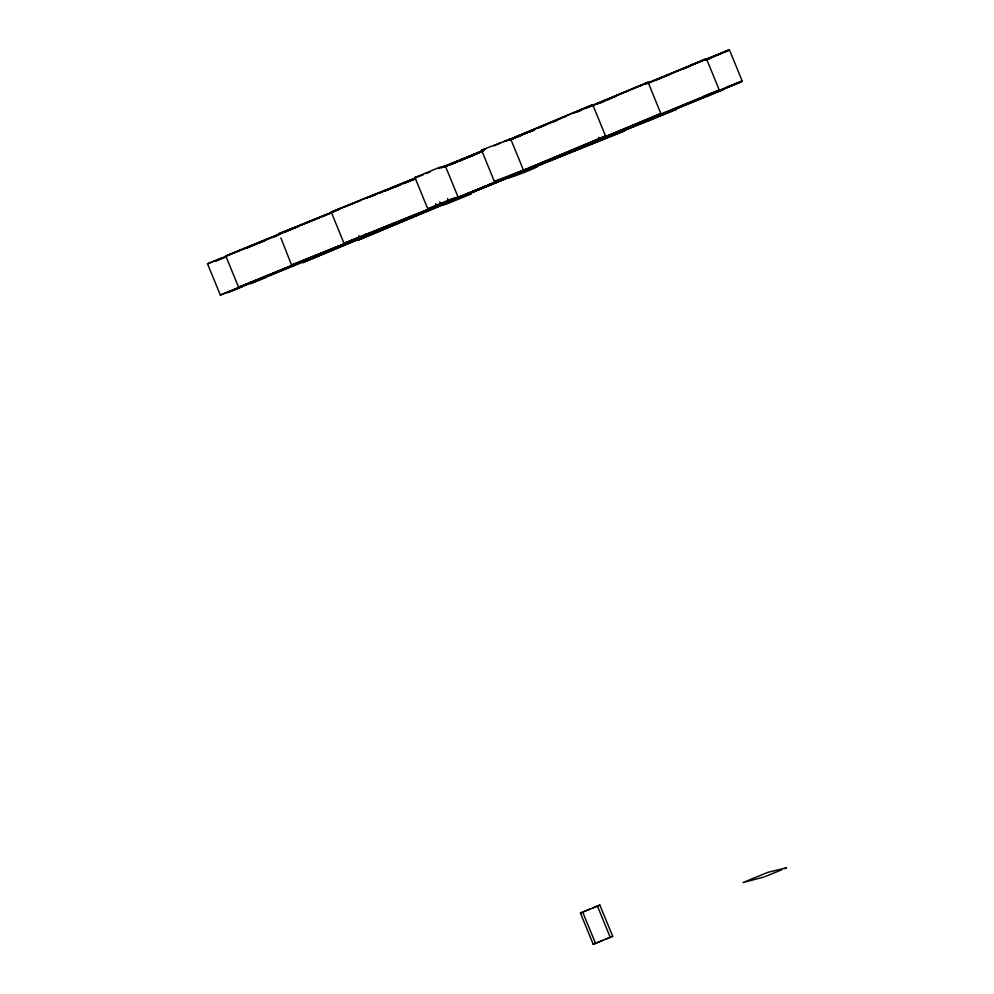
<?xml version="1.0" encoding="UTF-8"?>
<svg xmlns="http://www.w3.org/2000/svg" width="994" height="994" viewBox="0 0 994 994"><rect width="100%" height="100%" fill="white"/><g stroke="black" fill="none" stroke-linecap="round" stroke-linejoin="round"><path stroke-width="1.49" d="M717.419 91.97L723.21 89.659L220.345 295.081L207.522 263.82L221.886 257.856M280.171 233.627L225.713 255.98L230.633 254.017M220.333 295.069L715.643 92.69M225.762 255.955L238.585 287.216L741.449 81.781L244.325 284.905M547.893 123.517L592.722 104.693L605.545 135.954L488.675 184.971M517.017 173.813L660.824 113.515L648.076 82.229L632.656 88.702M660.824 113.515L491.732 184.138M417.654 177.007L331.164 212.02L349.739 204.565M280.892 237.889L291.54 265.038L400.644 220.917M331.201 212.008L344.023 243.257L523.266 170.918M701.317 60.87L706.423 58.721L719.246 89.969L714.139 92.119M250.413 283.65L389.897 226.098M728.403 50.122L729.36 49.7L742.183 80.949L475.828 190.662M414.92 177.441L439.659 167.29L445.287 165.886L458.11 197.135L452.469 198.539L427.743 208.703L414.92 177.454L418.002 176.696M481.543 150.106L510.643 138.862L523.453 170.111L494.366 181.355L481.543 150.119L485.581 149.125M727.099 51.203L728.093 50.769M215.623 261.012L217.4 260.266M450.568 164.035L484.128 149.97M493.906 145.869L500.877 142.95M503.66 141.782L592.685 104.705M475.853 153.71L482.885 150.765M506.629 140.813L510.817 139.061M536.822 128.151L512.208 138.477L514.631 137.88M538.052 127.642L541.742 126.089M542.972 125.579L546.663 124.026M453.016 163.749L457.24 161.972M460.048 160.792L464.26 159.028M510.444 139.669L523.092 134.364M524.497 133.78L528.671 132.028M531.467 130.86L535.654 129.108M538.437 127.928L546.812 124.424L538.263 127.953M548.042 123.915L551.732 122.361M552.962 121.84L556.652 120.299M557.882 119.777L561.573 118.236M562.803 117.714L566.493 116.174M573.873 113.08L584.957 108.433M586.187 107.924L589.877 106.37M591.107 105.861L648.076 82.229M529.479 131.966L533.666 130.202M553.248 122.001L557.448 120.237M576.98 112.049L581.167 110.297M586.746 107.961L590.473 106.395M591.716 105.873L600.401 102.233M601.643 101.711L626.456 91.311M627.699 90.789L631.426 89.224M727.894 50.334L704.286 60.087M725.931 51.7L724.676 52.222M463.39 195.296L605.545 135.954M474.014 191.109L302.574 262.727L448.729 201.434L447.561 198.589M477.083 190.276L357.89 240.275L502.368 179.951M784.502 868.644L786.527 867.774L767.94 872.334L743.077 882.523L764.051 877.031M593.12 907.808L599.867 905.062L612.689 936.311L593.232 944.3L580.421 913.051L589.939 909.112M593.232 944.3L602.762 940.361M218.146 259.956L219.773 259.285M220.631 258.925L226.508 256.502M246.574 248.227L252.849 245.642M254.104 245.12L257.868 243.567M259.111 243.219L265.398 240.473M274.17 236.845L276.68 235.814M395.96 186.623L400.234 184.872M405.925 182.523L415.467 178.746M444.567 166.743L475.679 153.921L441.336 167.725M509.773 139.694L528.286 132.065M531.144 130.885L535.418 129.121M592.909 105.575L612.813 97.213M614.118 96.666L624.543 92.367M625.624 92.082L631.053 89.684M632.358 89.149L699.602 61.578M464.434 158.829L471.541 155.896M474.387 154.729L478.648 152.964M510.643 139.769L514.755 138.079M517.539 136.923L521.8 135.172M597.282 104.047L601.556 102.283M602.973 101.699L605.818 100.518M611.509 98.182L615.783 96.418M645.653 84.105L654.189 80.576M655.605 79.992L671.261 73.544M672.677 72.96L688.333 66.499M689.749 65.915L729.335 49.7M648.262 83.185L657.382 79.433M658.687 78.886L663.893 76.737M665.197 76.203L669.111 74.587M670.416 74.053L676.926 71.369M678.231 70.835L688.656 66.536M689.96 65.989L702.994 60.622M720.178 54.086L721.184 53.676M722.153 53.266L723.06 52.893M489.918 184.586L227.564 292.646L242.909 286.434M498.379 180.933L559.622 155.673M575.849 149.15L713.282 92.479M406.124 219.575L467.379 194.315M781.657 869.825L765.156 876.584M690.992 64.97L706.399 58.733M717.096 55.353L719.147 54.508M703.814 96.219L719.221 89.982M726.751 87.199L742.158 80.949M265.845 277.413L250.563 283.613M715.146 56.149L716.102 55.763M580.421 913.051L599.867 905.062M721.955 53.216L722.849 52.844M281.501 233.081L285.502 231.453M286.844 230.906L292.186 228.719M293.516 228.173L300.188 225.452M301.53 224.905L312.203 220.544M313.545 219.997L326.889 214.542M328.219 214.008L333.562 211.821M369.482 197.147L375.123 194.849M379.36 193.122L387.822 189.668L383.734 191.308M389.25 189.084L414.92 178.597M442.007 167.539L482.599 150.964M510.419 139.595L528.895 132.053M599.941 103.041L604.178 101.313M606.999 100.158L611.235 98.431M656.823 79.806L661.967 77.706M663.259 77.184L669.683 74.562M682.53 69.319L688.954 66.685M704.361 60.398L721.072 53.577M231.503 253.656L249.519 246.301M250.761 245.791L285.738 231.515M286.993 231.006L293.23 228.446M294.485 227.937L298.225 226.408M300.722 225.389L319.459 217.736M320.714 217.226L329.449 213.66M384.454 191.196L390.095 188.897M394.332 187.158L399.973 184.859M404.21 183.132L414.088 179.094M444.343 166.743L461.576 159.997M462.583 159.288L480.611 151.933M509.984 139.93L514.196 138.216M707.156 59.416L714.226 56.521M280.457 234.099L207.522 263.832M284.334 232.347L290.571 229.8M291.826 229.291L298.076 226.744M391.4 188.624L395.624 186.897M410.87 180.672L415.504 178.945M449.797 164.78L456.731 161.947M457.526 161.786L478.922 152.89M223.128 258.042L224.159 257.62M221.177 258.838L222.134 258.452M658.774 116.633L676.79 109.178L606.017 137.619L605.222 135.669M605.942 939.057L612.689 936.311M724.551 52.148L726.092 51.539M220.283 259.198L218.742 259.832M243.455 285.266L238.585 287.216M657.842 117.019L565.114 154.331M419.033 176.447L423.171 174.782M425.941 173.664L430.091 171.999M438.379 168.669L484.115 150.256M529.553 131.978L533.865 130.251M351.106 204.018L386.542 189.767M387.896 189.22L415.157 178.249M477.108 153.325L482.86 151.013M333.313 211.598L278.755 233.776L304.301 223.513M334.68 211.039L342.855 207.758M344.222 207.212L348.31 205.559M349.664 205.012L355.119 202.826M356.486 202.267L360.573 200.626M366.016 198.44L370.103 196.787M371.47 196.24L376.925 194.054M378.279 193.495L382.379 191.854M463.018 159.413L473.827 155.064M305.68 222.954L313.93 219.637M315.297 219.09L329.039 213.561M330.418 213.002L333.164 211.896M334.543 211.349L338.668 209.684M386.119 190.6L390.431 188.86M396.184 186.549L400.495 184.809M403.378 183.654L410.559 180.759M539.493 164.395L579.763 148.193M508.605 177.056L344.023 243.257M524.844 170.533L538.847 164.892M426.898 210.355L440.914 204.714L439.746 201.869M457.141 198.179L624.344 130.935L442.492 204.329M385.983 227.054L426.264 210.852M726.751 51.266L728.167 50.706M217.09 260.49L216.009 260.913M291.577 265.025L359.729 237.616L358.933 235.665M446.865 165.501L447.71 165.29M450.779 164.544L451.611 164.333M525.031 169.725L527.441 169.129M529.914 168.52L532.324 167.936M533.902 167.551C548.899 162.507 513.389 177.379 507.648 178.112M494.353 181.368L499.746 180.051M501.324 179.665L502.156 179.454M503.138 179.218L504.256 178.945M505.225 178.709L506.07 178.498M459.675 196.75L460.52 196.539M461.489 196.303L462.62 196.029M463.589 195.793L464.434 195.582M466.012 195.197L471.243 193.917L446.256 204.168L442.293 205.137L441.498 203.186M427.731 208.703L431.843 207.696M433.421 207.311L435.844 206.715M437.335 206.354L435.645 203.646M438.304 206.118L440.727 205.522L439.92 203.571M598.761 137.259L599.568 139.21M365.382 234.087L366.19 236.038M597.419 906.056L610.229 937.305M582.695 912.094L595.518 943.356M214.741 261.385L214.741 261.385M709.219 58.919L709.082 58.907"/></g></svg>
